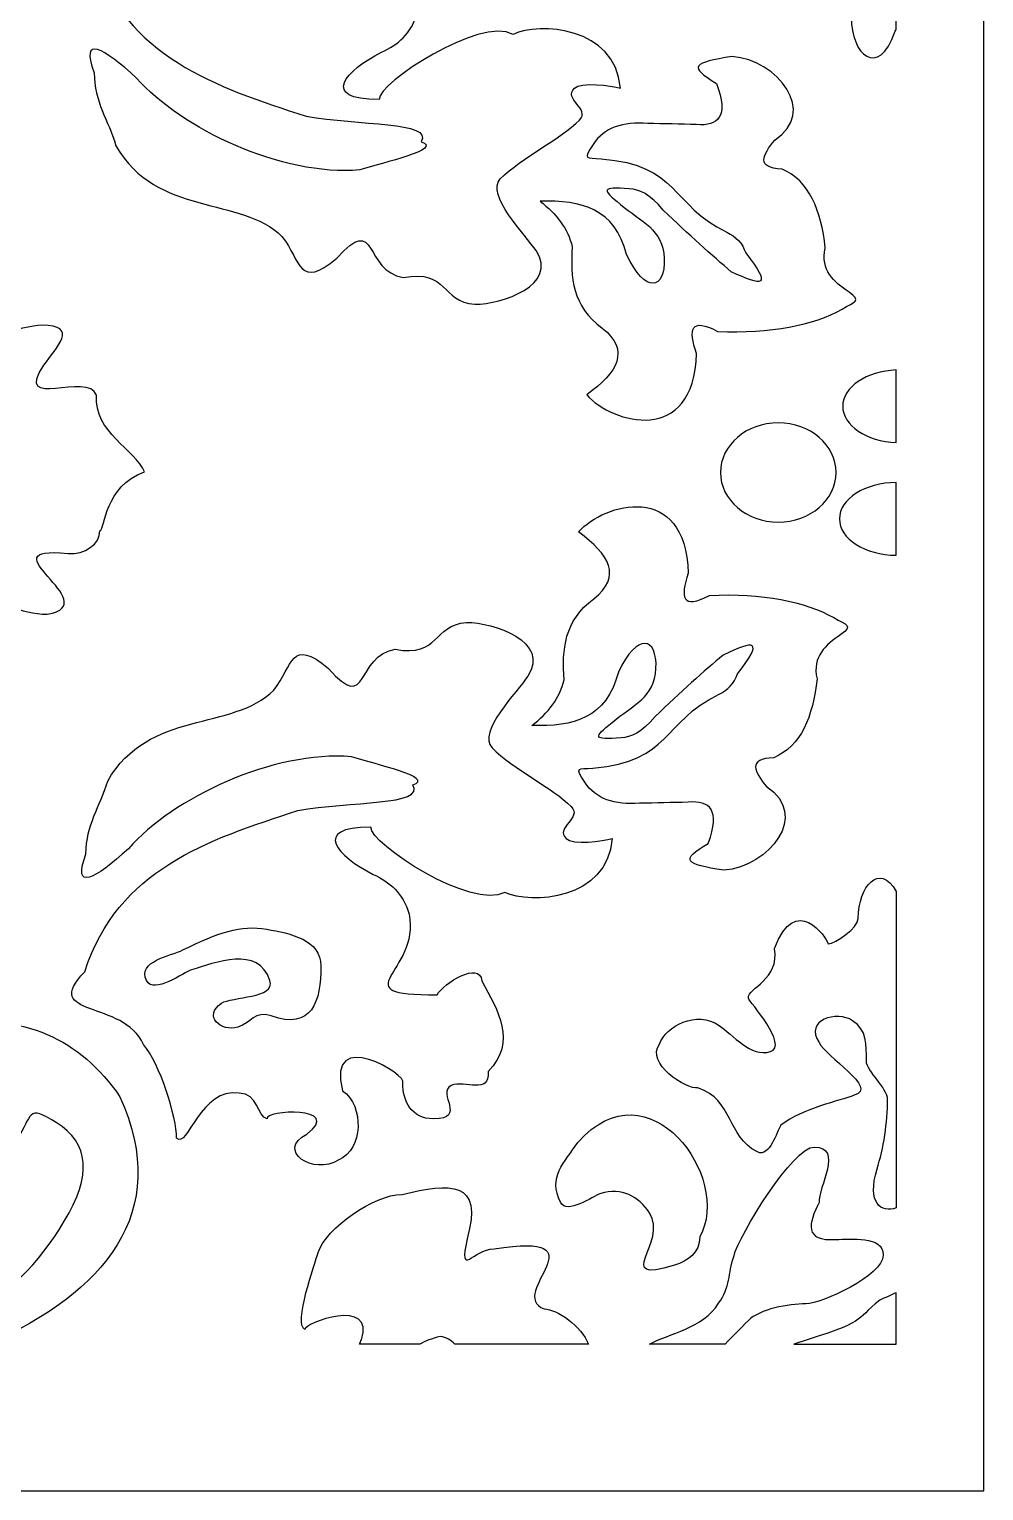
# Model space of a CAD drawing. Header units: centimetres. Extents: x 11.1 to 45, y -13.4 to 13.9.
# Drawn here: x 22.68 to 27.44, y -13.4 to -6.12 of the extents above; entities that cross this region are included whole.
import ezdxf

# ---------------------------------------------------------------- set-up
doc = ezdxf.new("R2010")
doc.units = ezdxf.units.CM
doc.header["$MEASUREMENT"] = 0
doc.layers.add('layer 1', color=7, linetype='Continuous')

msp = doc.modelspace()

# ---------------------------------------------------------------- linework, layer by layer
at = {"layer": 'layer 1', "color": 177}
for points, knots in [([(11.13376, 13.34877), (11.13376, 13.34877), (11.13376, 13.9212), (11.13376, 13.9212), (11.13376, 13.9212), (11.13376, 13.9212), (27.43513, 13.9212), (27.43513, 13.9212), (27.43513, 13.9212), (27.43513, 13.9212), (27.43513, -13.3973), (27.43513, -13.3973), (27.43513, -13.3973), (27.43513, -13.3973), (11.13376, -13.3973), (11.13376, -13.3973), (11.13376, -13.3973), (11.13376, -13.3973), (11.13376, 13.34877), (11.13376, 13.34877)], [0, 0, 0, 0, 0.1666667, 0.1666667, 0.1666667, 0.1666667, 0.3333333, 0.3333333, 0.3333333, 0.3333333, 0.5, 0.5, 0.5, 0.5, 0.6666667, 0.6666667, 0.6666667, 0.6666667, 1, 1, 1, 1]), ([(26.99911, -6.11796), (26.99733, -6.12086), (26.9955, -6.12369), (26.99362, -6.12644), (26.99362, -6.12644), (26.90843, -6.36904), (26.77456, -6.2414), (26.77455, -6.05783), (26.77455, -6.05783), (26.77455, -6.01346), (26.66096, -5.93275), (26.62446, -5.93275), (26.62446, -5.93275), (26.61594, -5.96361), (26.46295, -6.19031), (26.35671, -5.90852), (26.35671, -5.90852), (26.38539, -5.75585), (26.22164, -5.7123), (26.22691, -5.66238), (26.22691, -5.66238), (26.23096, -5.64623), (26.42974, -5.4243), (26.33643, -5.39604), (26.33643, -5.39604), (26.23907, -5.36377), (26.14982, -5.48078), (26.08086, -5.52517), (26.08086, -5.52517), (25.97134, -5.60486), (25.81178, -5.5208), (25.78473, -5.43237), (25.78473, -5.43237), (25.71134, -5.33811), (25.9188, -5.20537), (25.97538, -5.21444), (25.97538, -5.21444), (26.15388, -5.15796), (26.11738, -4.97233), (26.27152, -4.89566), (26.27152, -4.89566), (26.33237, -4.86741), (26.36888, -4.99655), (26.38917, -5.02883), (26.38917, -5.02883), (26.49791, -5.11358), (26.68234, -5.14991), (26.75427, -5.17814), (26.75427, -5.17814), (26.87995, -5.21306), (26.60819, -5.3718), (26.57983, -5.44044), (26.57983, -5.44044), (26.50276, -5.55342), (26.66908, -5.60185), (26.74616, -5.54938), (26.74616, -5.54938), (26.81918, -5.50096), (26.81512, -5.43237), (26.81512, -5.34763), (26.81512, -5.34763), (26.81512, -5.29515), (26.92059, -5.21848), (26.92059, -5.15393), (26.92059, -5.15393), (26.92059, -5.049), (26.90031, -4.90778), (26.86785, -4.81093), (26.86785, -4.81093), (26.80878, -4.61496), (26.914, -4.57497), (26.99911, -4.63654), (26.99911, -4.63654), (26.99911, -4.63654), (26.99911, -6.11796), (26.99911, -6.11796)], [0, 0, 0, 0, 0.05, 0.05, 0.05, 0.05, 0.1, 0.1, 0.1, 0.1, 0.15, 0.15, 0.15, 0.15, 0.2, 0.2, 0.2, 0.2, 0.25, 0.25, 0.25, 0.25, 0.3, 0.3, 0.3, 0.3, 0.35, 0.35, 0.35, 0.35, 0.4, 0.4, 0.4, 0.4, 0.45, 0.45, 0.45, 0.45, 0.5, 0.5, 0.5, 0.5, 0.55, 0.55, 0.55, 0.55, 0.6, 0.6, 0.6, 0.6, 0.65, 0.65, 0.65, 0.65, 0.7, 0.7, 0.7, 0.7, 0.75, 0.75, 0.75, 0.75, 0.8, 0.8, 0.8, 0.8, 0.85, 0.85, 0.85, 0.85, 0.9, 0.9, 0.9, 0.9, 1, 1, 1, 1]), ([(25.62415, -6.41017), (25.57962, -6.39741), (25.4269, -6.3783), (25.39509, -6.41017), (25.39509, -6.41017), (25.33782, -6.46753), (25.47781, -6.51214), (25.42054, -6.5695), (25.42054, -6.5695), (25.32509, -6.66511), (25.1342, -6.75434), (25.02603, -6.86269), (25.02603, -6.86269), (24.94967, -6.93918), (25.15329, -7.14313), (25.2042, -7.21962), (25.2042, -7.21962), (25.31873, -7.3917), (25.03239, -7.48731), (24.89877, -7.48731), (24.89877, -7.48731), (24.72965, -7.4737), (24.76685, -7.31267), (24.54245, -7.35347), (24.54245, -7.35347), (24.34517, -7.32339), (24.41519, -7.02549), (24.21157, -7.25785), (24.21157, -7.25785), (24.01983, -7.41507), (24.03525, -7.27413), (23.93796, -7.1495), (23.93796, -7.1495), (23.73434, -6.94555), (23.31439, -7.0539), (23.11078, -6.69698), (23.11078, -6.69698), (23.07259, -6.5695), (23.0026, -6.48027), (23.0026, -6.33369), (23.0026, -6.33369), (22.92996, -6.14138), (23.04963, -6.21017), (23.21393, -6.35995), (23.21393, -6.35995), (23.43571, -6.61394), (23.93824, -6.85085), (24.3261, -6.81807), (24.3261, -6.81807), (24.44064, -6.77983), (24.74606, -6.7161), (24.63153, -6.67785), (24.63153, -6.67785), (24.69531, -6.57409), (24.31563, -6.59748), (24.05886, -6.55039), (24.05886, -6.55039), (23.60709, -6.40378), (23.16168, -6.25719), (22.99624, -5.74731), (22.99624, -5.74731), (22.77423, -5.51524), (23.19087, -5.61037), (23.28894, -5.38402), (23.28894, -5.38402), (23.36906, -5.2964), (23.455, -5.01917), (23.45437, -4.91874), (23.45437, -4.91874), (23.50717, -4.85995), (23.57486, -5.17562), (23.76616, -5.14182), (23.76616, -5.14182), (23.86161, -5.14182), (23.85524, -5.0271), (23.90614, -5.01434), (23.90614, -5.01434), (23.88812, -5.0595), (24.29111, -5.07968), (24.1034, -4.93787), (24.1034, -4.93787), (23.94433, -4.86138), (24.13522, -4.72753), (24.26248, -4.81039), (24.26248, -4.81039), (24.38306, -4.86138), (24.39033, -5.07809), (24.28156, -5.15457), (24.28156, -5.15457), (24.19598, -5.48312), (24.61634, -5.22857), (24.58062, -5.19281), (24.58062, -5.19281), (24.58062, -5.10358), (24.62517, -5.01434), (24.73334, -5.01434), (24.73334, -5.01434), (24.90514, -5.01434), (24.74606, -5.14182), (24.82242, -5.18005), (24.82242, -5.18005), (24.89241, -5.21192), (25.01331, -5.12906), (25.00695, -5.25017), (25.00695, -5.25017), (25.15106, -5.40102), (25.05606, -5.55186), (24.97513, -5.70269), (24.97513, -5.70269), (24.96622, -5.8034), (24.78255, -5.6891), (24.75242, -5.63259), (24.75242, -5.63259), (24.26189, -5.63259), (24.67002, -5.74095), (24.61244, -6.03412), (24.61244, -6.03412), (24.58062, -6.14247), (24.51699, -6.19347), (24.43428, -6.2317), (24.43428, -6.2317), (24.25611, -6.32094), (24.12249, -6.46753), (24.42155, -6.46753), (24.42155, -6.46753), (24.41778, -6.38456), (24.92361, -6.0531), (25.08966, -6.14247), (25.08966, -6.14247), (25.21803, -6.08098), (25.60098, -6.10245), (25.62415, -6.41017)], [0, 0, 0, 0, 0.0294118, 0.0294118, 0.0294118, 0.0294118, 0.0588235, 0.0588235, 0.0588235, 0.0588235, 0.0882353, 0.0882353, 0.0882353, 0.0882353, 0.1176471, 0.1176471, 0.1176471, 0.1176471, 0.1470588, 0.1470588, 0.1470588, 0.1470588, 0.1764706, 0.1764706, 0.1764706, 0.1764706, 0.2058824, 0.2058824, 0.2058824, 0.2058824, 0.2352941, 0.2352941, 0.2352941, 0.2352941, 0.2647059, 0.2647059, 0.2647059, 0.2647059, 0.2941176, 0.2941176, 0.2941176, 0.2941176, 0.3235294, 0.3235294, 0.3235294, 0.3235294, 0.3529412, 0.3529412, 0.3529412, 0.3529412, 0.3823529, 0.3823529, 0.3823529, 0.3823529, 0.4117647, 0.4117647, 0.4117647, 0.4117647, 0.4411765, 0.4411765, 0.4411765, 0.4411765, 0.4705882, 0.4705882, 0.4705882, 0.4705882, 0.5, 0.5, 0.5, 0.5, 0.5294118, 0.5294118, 0.5294118, 0.5294118, 0.5588235, 0.5588235, 0.5588235, 0.5588235, 0.5882353, 0.5882353, 0.5882353, 0.5882353, 0.6176471, 0.6176471, 0.6176471, 0.6176471, 0.6470588, 0.6470588, 0.6470588, 0.6470588, 0.6764706, 0.6764706, 0.6764706, 0.6764706, 0.7058824, 0.7058824, 0.7058824, 0.7058824, 0.7352941, 0.7352941, 0.7352941, 0.7352941, 0.7647059, 0.7647059, 0.7647059, 0.7647059, 0.7941176, 0.7941176, 0.7941176, 0.7941176, 0.8235294, 0.8235294, 0.8235294, 0.8235294, 0.8529412, 0.8529412, 0.8529412, 0.8529412, 0.8823529, 0.8823529, 0.8823529, 0.8823529, 0.9117647, 0.9117647, 0.9117647, 0.9117647, 0.9411765, 0.9411765, 0.9411765, 0.9411765, 1, 1, 1, 1]), ([(26.72871, -7.51098), (26.58861, -7.59178), (26.37181, -7.63397), (26.10901, -7.62199), (26.10901, -7.62199), (25.97459, -7.55067), (25.96166, -7.61164), (26.00394, -7.73275), (26.00394, -7.73275), (25.99001, -8.19308), (25.58443, -8.08327), (25.4565, -7.9377), (25.4565, -7.9377), (25.61138, -7.82692), (25.67406, -7.71613), (25.53392, -7.60536), (25.53392, -7.60536), (25.38434, -7.49683), (25.3745, -7.35157), (25.38462, -7.20102), (25.38462, -7.20102), (25.36251, -7.10965), (25.30537, -7.0358), (25.22426, -6.97393), (25.22426, -6.97393), (25.42987, -6.96643), (25.59763, -7.01069), (25.65558, -7.23979), (25.65558, -7.23979), (25.74889, -7.4392), (25.85008, -7.41516), (25.84289, -7.25749), (25.84289, -7.25749), (25.83636, -7.11407), (25.72882, -7.07571), (25.6243, -6.98951), (25.6243, -6.98951), (25.53071, -6.91229), (25.52759, -6.90288), (25.66868, -6.91162), (25.66868, -6.91162), (25.71794, -6.91468), (25.77211, -6.93766), (25.83805, -7.01824), (25.83805, -7.01824), (25.96414, -7.13894), (26.08471, -7.24776), (26.17697, -7.32469), (26.17697, -7.32469), (26.33389, -7.40045), (26.38366, -7.40154), (26.24864, -7.23157), (26.24864, -7.23157), (26.23294, -7.18308), (26.19997, -7.15013), (26.15514, -7.12835), (26.15514, -7.12835), (25.87159, -6.9906), (25.91982, -6.79506), (25.52891, -6.76198), (25.52891, -6.76198), (25.45452, -6.7557), (25.43612, -6.77044), (25.488, -6.69102), (25.488, -6.69102), (25.54283, -6.60707), (25.63732, -6.57705), (25.76064, -6.58621), (25.76064, -6.58621), (25.84175, -6.58805), (25.92285, -6.58991), (26.00394, -6.59175), (26.00394, -6.59175), (26.11108, -6.6009), (26.1654, -6.5547), (26.10348, -6.38681), (26.10348, -6.38681), (25.96028, -6.30264), (25.9861, -6.28292), (26.18089, -6.25262), (26.18089, -6.25262), (26.40908, -6.27138), (26.61055, -6.52988), (26.39367, -6.6693), (26.39367, -6.6693), (26.33243, -6.74337), (26.29819, -6.80877), (26.42973, -6.81331), (26.42973, -6.81331), (26.56587, -6.87146), (26.62451, -7.0176), (26.64539, -7.20657), (26.64539, -7.20657), (26.6202, -7.31902), (26.68875, -7.37515), (26.76406, -7.4272), (26.76406, -7.4272), (26.82707, -7.47076), (26.79309, -7.47384), (26.72871, -7.51098)], [0, 0, 0, 0, 0.0384615, 0.0384615, 0.0384615, 0.0384615, 0.0769231, 0.0769231, 0.0769231, 0.0769231, 0.1153846, 0.1153846, 0.1153846, 0.1153846, 0.1538462, 0.1538462, 0.1538462, 0.1538462, 0.1923077, 0.1923077, 0.1923077, 0.1923077, 0.2307692, 0.2307692, 0.2307692, 0.2307692, 0.2692308, 0.2692308, 0.2692308, 0.2692308, 0.3076923, 0.3076923, 0.3076923, 0.3076923, 0.3461538, 0.3461538, 0.3461538, 0.3461538, 0.3846154, 0.3846154, 0.3846154, 0.3846154, 0.4230769, 0.4230769, 0.4230769, 0.4230769, 0.4615385, 0.4615385, 0.4615385, 0.4615385, 0.5, 0.5, 0.5, 0.5, 0.5384615, 0.5384615, 0.5384615, 0.5384615, 0.5769231, 0.5769231, 0.5769231, 0.5769231, 0.6153846, 0.6153846, 0.6153846, 0.6153846, 0.6538462, 0.6538462, 0.6538462, 0.6538462, 0.6923077, 0.6923077, 0.6923077, 0.6923077, 0.7307692, 0.7307692, 0.7307692, 0.7307692, 0.7692308, 0.7692308, 0.7692308, 0.7692308, 0.8076923, 0.8076923, 0.8076923, 0.8076923, 0.8461538, 0.8461538, 0.8461538, 0.8461538, 0.8846154, 0.8846154, 0.8846154, 0.8846154, 0.9230769, 0.9230769, 0.9230769, 0.9230769, 1, 1, 1, 1]), ([(23.2531, -8.32229), (23.0514, -8.39221), (23.0585, -8.60448), (23.03037, -8.61584), (23.03037, -8.61584), (23.03317, -8.67955), (22.95358, -8.73718), (22.87227, -8.72872), (22.87227, -8.72872), (22.44321, -8.68404), (23.06879, -8.97945), (22.76866, -9.03126), (22.76866, -9.03126), (22.63503, -9.03126), (22.5181, -8.95926), (22.3956, -8.92049), (22.3956, -8.92049), (22.32321, -8.89832), (22.32321, -8.97033), (22.36218, -9.00911), (22.36218, -9.00911), (22.44571, -9.09218), (22.54594, -9.13096), (22.35105, -9.13096), (22.35105, -9.13096), (22.05578, -9.17543), (21.84039, -9.07215), (21.68844, -8.92601), (21.68844, -8.92601), (21.53402, -8.79464), (21.44093, -8.49834), (21.1873, -8.4552), (21.1873, -8.4552), (20.8288, -8.26836), (20.95883, -8.28328), (21.17059, -8.18934), (21.17059, -8.18934), (21.30609, -8.07119), (21.44715, -7.96964), (21.58264, -7.85146), (21.58264, -7.85146), (21.67173, -7.76839), (21.74412, -7.5413), (21.90002, -7.53022), (21.90002, -7.53022), (22.08563, -7.48023), (22.27125, -7.44321), (22.45685, -7.49698), (22.45685, -7.49698), (22.54037, -7.49145), (22.31207, -7.58006), (22.36218, -7.67977), (22.36218, -7.67977), (22.36776, -7.69085), (22.65173, -7.59114), (22.74083, -7.59114), (22.74083, -7.59114), (22.93014, -7.59114), (22.81321, -7.70192), (22.75196, -7.79054), (22.75196, -7.79054), (22.59605, -8.02317), (22.97469, -7.81824), (23.01366, -7.9401), (23.01366, -7.9401), (22.99974, -8.12566), (23.20761, -8.21059), (23.2531, -8.32229)], [0, 0, 0, 0, 0.0555556, 0.0555556, 0.0555556, 0.0555556, 0.1111111, 0.1111111, 0.1111111, 0.1111111, 0.1666667, 0.1666667, 0.1666667, 0.1666667, 0.2222222, 0.2222222, 0.2222222, 0.2222222, 0.2777778, 0.2777778, 0.2777778, 0.2777778, 0.3333333, 0.3333333, 0.3333333, 0.3333333, 0.3888889, 0.3888889, 0.3888889, 0.3888889, 0.4444444, 0.4444444, 0.4444444, 0.4444444, 0.5, 0.5, 0.5, 0.5, 0.5555556, 0.5555556, 0.5555556, 0.5555556, 0.6111111, 0.6111111, 0.6111111, 0.6111111, 0.6666667, 0.6666667, 0.6666667, 0.6666667, 0.7222222, 0.7222222, 0.7222222, 0.7222222, 0.7777778, 0.7777778, 0.7777778, 0.7777778, 0.8333333, 0.8333333, 0.8333333, 0.8333333, 0.8888889, 0.8888889, 0.8888889, 0.8888889, 1, 1, 1, 1]), ([(26.99911, -8.17603), (26.85024, -8.16915), (26.73214, -8.09055), (26.73214, -7.9951), (26.73214, -7.9951), (26.73214, -7.89967), (26.85024, -7.82103), (26.99911, -7.81416), (26.99911, -7.81416), (26.99911, -7.81416), (26.99911, -8.17603), (26.99911, -8.17603)], [0, 0, 0, 0, 0.25, 0.25, 0.25, 0.25, 0.5, 0.5, 0.5, 0.5, 1, 1, 1, 1]), ([(26.41106, -8.07757), (26.56976, -8.07757), (26.69921, -8.18871), (26.69921, -8.32497), (26.69921, -8.32497), (26.69921, -8.46124), (26.56976, -8.57238), (26.41106, -8.57238), (26.41106, -8.57238), (26.25235, -8.57238), (26.1229, -8.46124), (26.1229, -8.32497), (26.1229, -8.32497), (26.1229, -8.18871), (26.25235, -8.07757), (26.41106, -8.07757)], [0, 0, 0, 0, 0.2, 0.2, 0.2, 0.2, 0.4, 0.4, 0.4, 0.4, 0.6, 0.6, 0.6, 0.6, 1, 1, 1, 1]), ([(26.68755, -9.04811), (26.54745, -8.96731), (26.33064, -8.92512), (26.06784, -8.93711), (26.06784, -8.93711), (25.93342, -9.00842), (25.9205, -8.94745), (25.96278, -8.82632), (25.96278, -8.82632), (25.94884, -8.36602), (25.54326, -8.47582), (25.41534, -8.62139), (25.41534, -8.62139), (25.57021, -8.73217), (25.6329, -8.84296), (25.49276, -8.95371), (25.49276, -8.95371), (25.34318, -9.06226), (25.33334, -9.20752), (25.34346, -9.35806), (25.34346, -9.35806), (25.32134, -9.44944), (25.26421, -9.5233), (25.1831, -9.58515), (25.1831, -9.58515), (25.3887, -9.59266), (25.55646, -9.54838), (25.61441, -9.31929), (25.61441, -9.31929), (25.70773, -9.11989), (25.80892, -9.14394), (25.80172, -9.3016), (25.80172, -9.3016), (25.7952, -9.445), (25.68765, -9.48338), (25.58314, -9.56957), (25.58314, -9.56957), (25.48955, -9.64679), (25.48642, -9.65622), (25.62751, -9.64746), (25.62751, -9.64746), (25.67677, -9.6444), (25.73095, -9.62143), (25.79689, -9.54085), (25.79689, -9.54085), (25.92298, -9.42015), (26.04355, -9.31133), (26.13581, -9.23439), (26.13581, -9.23439), (26.29273, -9.15864), (26.3425, -9.15753), (26.20748, -9.32752), (26.20748, -9.32752), (26.19178, -9.37599), (26.1588, -9.40897), (26.11398, -9.43074), (26.11398, -9.43074), (25.83042, -9.56849), (25.87866, -9.76403), (25.48775, -9.7971), (25.48775, -9.7971), (25.41335, -9.80339), (25.39495, -9.78865), (25.44684, -9.86807), (25.44684, -9.86807), (25.50167, -9.95202), (25.59615, -9.98204), (25.71947, -9.97288), (25.71947, -9.97288), (25.80058, -9.97102), (25.88168, -9.96918), (25.96278, -9.96733), (25.96278, -9.96733), (26.06992, -9.9582), (26.12423, -10.00439), (26.06231, -10.17229), (26.06231, -10.17229), (25.91912, -10.25643), (25.94493, -10.27617), (26.13973, -10.30648), (26.13973, -10.30648), (26.36792, -10.2877), (26.56939, -10.02921), (26.3525, -9.88979), (26.3525, -9.88979), (26.29127, -9.81572), (26.25702, -9.75031), (26.38857, -9.74578), (26.38857, -9.74578), (26.52471, -9.68762), (26.58335, -9.54149), (26.60422, -9.35252), (26.60422, -9.35252), (26.57903, -9.24005), (26.64759, -9.18394), (26.7229, -9.1319), (26.7229, -9.1319), (26.78591, -9.08833), (26.75192, -9.08525), (26.68755, -9.04811)], [0, 0, 0, 0, 0.0384615, 0.0384615, 0.0384615, 0.0384615, 0.0769231, 0.0769231, 0.0769231, 0.0769231, 0.1153846, 0.1153846, 0.1153846, 0.1153846, 0.1538462, 0.1538462, 0.1538462, 0.1538462, 0.1923077, 0.1923077, 0.1923077, 0.1923077, 0.2307692, 0.2307692, 0.2307692, 0.2307692, 0.2692308, 0.2692308, 0.2692308, 0.2692308, 0.3076923, 0.3076923, 0.3076923, 0.3076923, 0.3461538, 0.3461538, 0.3461538, 0.3461538, 0.3846154, 0.3846154, 0.3846154, 0.3846154, 0.4230769, 0.4230769, 0.4230769, 0.4230769, 0.4615385, 0.4615385, 0.4615385, 0.4615385, 0.5, 0.5, 0.5, 0.5, 0.5384615, 0.5384615, 0.5384615, 0.5384615, 0.5769231, 0.5769231, 0.5769231, 0.5769231, 0.6153846, 0.6153846, 0.6153846, 0.6153846, 0.6538462, 0.6538462, 0.6538462, 0.6538462, 0.6923077, 0.6923077, 0.6923077, 0.6923077, 0.7307692, 0.7307692, 0.7307692, 0.7307692, 0.7692308, 0.7692308, 0.7692308, 0.7692308, 0.8076923, 0.8076923, 0.8076923, 0.8076923, 0.8461538, 0.8461538, 0.8461538, 0.8461538, 0.8846154, 0.8846154, 0.8846154, 0.8846154, 0.9230769, 0.9230769, 0.9230769, 0.9230769, 1, 1, 1, 1]), ([(26.99911, -8.73727), (26.84258, -8.73566), (26.71568, -8.65483), (26.71568, -8.55588), (26.71568, -8.55588), (26.71568, -8.45696), (26.84258, -8.37609), (26.99911, -8.3745), (26.99911, -8.3745), (26.99911, -8.3745), (26.99911, -8.73727), (26.99911, -8.73727)], [0, 0, 0, 0, 0.25, 0.25, 0.25, 0.25, 0.5, 0.5, 0.5, 0.5, 1, 1, 1, 1]), ([(25.58299, -10.14892), (25.53845, -10.16168), (25.38574, -10.18078), (25.35392, -10.14892), (25.35392, -10.14892), (25.29666, -10.09156), (25.43664, -10.04694), (25.37937, -9.98957), (25.37937, -9.98957), (25.28393, -9.89398), (25.09304, -9.80475), (24.98487, -9.6964), (24.98487, -9.6964), (24.90851, -9.61991), (25.11213, -9.41596), (25.16303, -9.33948), (25.16303, -9.33948), (25.27757, -9.16739), (24.99123, -9.07178), (24.85761, -9.07178), (24.85761, -9.07178), (24.68849, -9.08538), (24.72568, -9.24642), (24.50128, -9.20563), (24.50128, -9.20563), (24.30401, -9.2357), (24.37403, -9.53359), (24.17041, -9.30124), (24.17041, -9.30124), (23.97867, -9.14403), (23.99409, -9.28494), (23.8968, -9.40959), (23.8968, -9.40959), (23.69318, -9.61354), (23.27322, -9.50519), (23.06961, -9.86211), (23.06961, -9.86211), (23.03143, -9.98957), (22.96144, -10.07882), (22.96144, -10.22541), (22.96144, -10.22541), (22.88879, -10.41769), (23.00847, -10.34891), (23.17276, -10.19914), (23.17276, -10.19914), (23.39454, -9.94515), (23.89707, -9.70825), (24.28494, -9.74101), (24.28494, -9.74101), (24.39947, -9.77926), (24.7049, -9.84298), (24.59036, -9.88124), (24.59036, -9.88124), (24.65415, -9.98499), (24.27446, -9.96161), (24.01769, -10.0087), (24.01769, -10.0087), (23.56592, -10.15529), (23.12052, -10.30189), (22.95507, -10.81178), (22.95507, -10.81178), (22.73307, -11.04385), (23.1497, -10.94872), (23.24777, -11.17507), (23.24777, -11.17507), (23.3279, -11.26269), (23.41384, -11.53992), (23.41321, -11.64035), (23.41321, -11.64035), (23.46601, -11.69914), (23.53369, -11.38348), (23.72499, -11.41727), (23.72499, -11.41727), (23.82044, -11.41727), (23.81408, -11.532), (23.86498, -11.54473), (23.86498, -11.54473), (23.84696, -11.49959), (24.24994, -11.47939), (24.06224, -11.62122), (24.06224, -11.62122), (23.90316, -11.69771), (24.09405, -11.83155), (24.22131, -11.7487), (24.22131, -11.7487), (24.34189, -11.69771), (24.34917, -11.481), (24.2404, -11.40451), (24.2404, -11.40451), (24.15482, -11.07597), (24.57517, -11.33051), (24.53946, -11.36628), (24.53946, -11.36628), (24.53946, -11.45551), (24.584, -11.54473), (24.69217, -11.54473), (24.69217, -11.54473), (24.86397, -11.54473), (24.7049, -11.41727), (24.78125, -11.37903), (24.78125, -11.37903), (24.85124, -11.34715), (24.97214, -11.43001), (24.96578, -11.30892), (24.96578, -11.30892), (25.1099, -11.15807), (25.01489, -11.00723), (24.93396, -10.8564), (24.93396, -10.8564), (24.92505, -10.75569), (24.74139, -10.87), (24.71126, -10.9265), (24.71126, -10.9265), (24.22072, -10.9265), (24.62886, -10.81815), (24.57127, -10.52497), (24.57127, -10.52497), (24.53946, -10.41662), (24.47583, -10.36563), (24.39311, -10.32739), (24.39311, -10.32739), (24.21494, -10.23814), (24.08132, -10.09156), (24.38038, -10.09156), (24.38038, -10.09156), (24.37661, -10.17452), (24.88244, -10.50599), (25.04849, -10.41662), (25.04849, -10.41662), (25.17686, -10.47811), (25.55981, -10.45664), (25.58299, -10.14892)], [0, 0, 0, 0, 0.0294118, 0.0294118, 0.0294118, 0.0294118, 0.0588235, 0.0588235, 0.0588235, 0.0588235, 0.0882353, 0.0882353, 0.0882353, 0.0882353, 0.1176471, 0.1176471, 0.1176471, 0.1176471, 0.1470588, 0.1470588, 0.1470588, 0.1470588, 0.1764706, 0.1764706, 0.1764706, 0.1764706, 0.2058824, 0.2058824, 0.2058824, 0.2058824, 0.2352941, 0.2352941, 0.2352941, 0.2352941, 0.2647059, 0.2647059, 0.2647059, 0.2647059, 0.2941176, 0.2941176, 0.2941176, 0.2941176, 0.3235294, 0.3235294, 0.3235294, 0.3235294, 0.3529412, 0.3529412, 0.3529412, 0.3529412, 0.3823529, 0.3823529, 0.3823529, 0.3823529, 0.4117647, 0.4117647, 0.4117647, 0.4117647, 0.4411765, 0.4411765, 0.4411765, 0.4411765, 0.4705882, 0.4705882, 0.4705882, 0.4705882, 0.5, 0.5, 0.5, 0.5, 0.5294118, 0.5294118, 0.5294118, 0.5294118, 0.5588235, 0.5588235, 0.5588235, 0.5588235, 0.5882353, 0.5882353, 0.5882353, 0.5882353, 0.6176471, 0.6176471, 0.6176471, 0.6176471, 0.6470588, 0.6470588, 0.6470588, 0.6470588, 0.6764706, 0.6764706, 0.6764706, 0.6764706, 0.7058824, 0.7058824, 0.7058824, 0.7058824, 0.7352941, 0.7352941, 0.7352941, 0.7352941, 0.7647059, 0.7647059, 0.7647059, 0.7647059, 0.7941176, 0.7941176, 0.7941176, 0.7941176, 0.8235294, 0.8235294, 0.8235294, 0.8235294, 0.8529412, 0.8529412, 0.8529412, 0.8529412, 0.8823529, 0.8823529, 0.8823529, 0.8823529, 0.9117647, 0.9117647, 0.9117647, 0.9117647, 0.9411765, 0.9411765, 0.9411765, 0.9411765, 1, 1, 1, 1]), ([(26.99911, -10.41164), (26.91575, -10.26513), (26.80978, -10.38414), (26.80978, -10.54744), (26.80978, -10.54744), (26.80978, -10.59183), (26.69619, -10.67254), (26.65968, -10.67254), (26.65968, -10.67254), (26.65117, -10.64166), (26.49818, -10.41495), (26.39194, -10.69675), (26.39194, -10.69675), (26.42062, -10.84942), (26.25687, -10.89297), (26.26213, -10.9429), (26.26213, -10.9429), (26.26618, -10.95904), (26.46496, -11.18099), (26.37165, -11.20922), (26.37165, -11.20922), (26.2743, -11.24152), (26.18505, -11.12449), (26.11608, -11.0801), (26.11608, -11.0801), (26.00656, -11.00041), (25.847, -11.08449), (25.81995, -11.17292), (25.81995, -11.17292), (25.74657, -11.26716), (25.95402, -11.3999), (26.01061, -11.39083), (26.01061, -11.39083), (26.18911, -11.44731), (26.1526, -11.63294), (26.30675, -11.70961), (26.30675, -11.70961), (26.3676, -11.73786), (26.40411, -11.60873), (26.42439, -11.57646), (26.42439, -11.57646), (26.53313, -11.49168), (26.71757, -11.45538), (26.78949, -11.42715), (26.78949, -11.42715), (26.91518, -11.39222), (26.64341, -11.23347), (26.61506, -11.16485), (26.61506, -11.16485), (26.53798, -11.05185), (26.7043, -11.00344), (26.78138, -11.05589), (26.78138, -11.05589), (26.8544, -11.10431), (26.85035, -11.17292), (26.85035, -11.25766), (26.85035, -11.25766), (26.85035, -11.31012), (26.95582, -11.38679), (26.95582, -11.45136), (26.95582, -11.45136), (26.95582, -11.55627), (26.93554, -11.69751), (26.90308, -11.79436), (26.90308, -11.79436), (26.85201, -11.96378), (26.92374, -12.01663), (26.99911, -11.98806), (26.99911, -11.98806), (26.99911, -11.98806), (26.99911, -10.41164), (26.99911, -10.41164)], [0, 0, 0, 0, 0.0526316, 0.0526316, 0.0526316, 0.0526316, 0.1052632, 0.1052632, 0.1052632, 0.1052632, 0.1578947, 0.1578947, 0.1578947, 0.1578947, 0.2105263, 0.2105263, 0.2105263, 0.2105263, 0.2631579, 0.2631579, 0.2631579, 0.2631579, 0.3157895, 0.3157895, 0.3157895, 0.3157895, 0.3684211, 0.3684211, 0.3684211, 0.3684211, 0.4210526, 0.4210526, 0.4210526, 0.4210526, 0.4736842, 0.4736842, 0.4736842, 0.4736842, 0.5263158, 0.5263158, 0.5263158, 0.5263158, 0.5789474, 0.5789474, 0.5789474, 0.5789474, 0.6315789, 0.6315789, 0.6315789, 0.6315789, 0.6842105, 0.6842105, 0.6842105, 0.6842105, 0.7368421, 0.7368421, 0.7368421, 0.7368421, 0.7894737, 0.7894737, 0.7894737, 0.7894737, 0.8421053, 0.8421053, 0.8421053, 0.8421053, 0.8947368, 0.8947368, 0.8947368, 0.8947368, 1, 1, 1, 1]), ([(23.86238, -10.60001), (23.73242, -10.57781), (23.61883, -10.61608), (23.44445, -10.70341), (23.44445, -10.70341), (23.38164, -10.73321), (23.21636, -10.75971), (23.26264, -10.85572), (23.26264, -10.85572), (23.299, -10.92857), (23.45106, -10.81269), (23.48743, -10.80276), (23.48743, -10.80276), (23.60312, -10.76633), (23.8213, -10.68024), (23.87749, -10.85572), (23.87749, -10.85572), (23.90724, -10.94512), (23.68907, -10.9352), (23.63618, -10.96831), (23.63618, -10.96831), (23.54362, -11.03122), (23.63288, -11.114), (23.71882, -11.08751), (23.71882, -11.08751), (23.78494, -11.06765), (23.80146, -11.00472), (23.8841, -11.03122), (23.8841, -11.03122), (24.08605, -11.10624), (24.13367, -10.95856), (24.1321, -10.78306), (24.1321, -10.78306), (24.13095, -10.65231), (23.98092, -10.62026), (23.86238, -10.60001)], [0, 0, 0, 0, 0.1, 0.1, 0.1, 0.1, 0.2, 0.2, 0.2, 0.2, 0.3, 0.3, 0.3, 0.3, 0.4, 0.4, 0.4, 0.4, 0.5, 0.5, 0.5, 0.5, 0.6, 0.6, 0.6, 0.6, 0.7, 0.7, 0.7, 0.7, 0.8, 0.8, 0.8, 0.8, 1, 1, 1, 1]), ([(22.47775, -12.66661), (23.04719, -12.41086), (23.39523, -12.01538), (23.13031, -11.43427), (23.13031, -11.43427), (22.9306, -11.14308), (22.64803, -11.01787), (22.27446, -11.07502), (22.27446, -11.07502), (21.83285, -11.19339), (21.79483, -11.44651), (21.94026, -11.76085), (21.94026, -11.76085), (22.15106, -11.97994), (22.39085, -11.98806), (22.61606, -11.64874), (22.61606, -11.64874), (22.69583, -11.52858), (22.6643, -11.46911), (22.81312, -11.56288), (22.81312, -11.56288), (22.97837, -11.66702), (22.99204, -11.82569), (22.85317, -12.05478), (22.85317, -12.05478), (22.7252, -12.2644), (22.57209, -12.43938), (22.34131, -12.50738), (22.34131, -12.50738), (22.13745, -12.56745), (21.78482, -12.67525), (22.14404, -12.33237), (22.14404, -12.33237), (22.32601, -12.07249), (22.13067, -11.98427), (21.83345, -12.13601), (21.83345, -12.13601), (21.6226, -12.28873), (21.415, -12.46191), (21.23639, -12.66661), (21.23639, -12.66661), (21.23639, -12.66661), (22.47775, -12.66661), (22.47775, -12.66661)], [0, 0, 0, 0, 0.0833333, 0.0833333, 0.0833333, 0.0833333, 0.1666667, 0.1666667, 0.1666667, 0.1666667, 0.25, 0.25, 0.25, 0.25, 0.3333333, 0.3333333, 0.3333333, 0.3333333, 0.4166667, 0.4166667, 0.4166667, 0.4166667, 0.5, 0.5, 0.5, 0.5, 0.5833333, 0.5833333, 0.5833333, 0.5833333, 0.6666667, 0.6666667, 0.6666667, 0.6666667, 0.75, 0.75, 0.75, 0.75, 0.8333333, 0.8333333, 0.8333333, 0.8333333, 1, 1, 1, 1]), ([(25.89337, -12.27349), (25.96165, -12.25241), (26.01967, -12.2131), (26.01967, -12.13287), (26.01967, -12.13287), (26.1848, -11.83798), (25.76375, -11.26199), (25.41284, -11.66191), (25.41284, -11.66191), (25.34282, -11.76473), (25.2628, -11.83438), (25.32615, -11.96041), (25.32615, -11.96041), (25.35615, -12.02343), (25.48619, -11.93055), (25.5262, -11.9173), (25.5262, -11.9173), (25.62956, -11.88413), (25.71626, -11.93055), (25.7696, -12.01348), (25.7696, -12.01348), (25.86622, -12.15764), (25.57826, -12.37086), (25.89337, -12.27349)], [0, 0, 0, 0, 0.1428571, 0.1428571, 0.1428571, 0.1428571, 0.2857143, 0.2857143, 0.2857143, 0.2857143, 0.4285714, 0.4285714, 0.4285714, 0.4285714, 0.5714286, 0.5714286, 0.5714286, 0.5714286, 0.7142857, 0.7142857, 0.7142857, 0.7142857, 1, 1, 1, 1]), ([(26.93353, -12.22334), (26.93353, -12.12375), (26.77084, -12.14554), (26.69888, -12.14554), (26.69888, -12.14554), (26.53824, -12.15596), (26.5612, -12.06465), (26.61441, -11.96192), (26.61441, -11.96192), (26.60815, -11.88724), (26.73955, -11.68493), (26.58938, -11.68493), (26.58938, -11.68493), (26.48634, -11.68493), (26.21649, -12.12131), (26.18891, -12.22956), (26.18891, -12.22956), (26.16075, -12.31671), (26.17327, -12.38207), (26.11383, -12.46298), (26.11383, -12.46298), (26.0342, -12.58996), (25.86906, -12.61242), (25.76921, -12.66661), (25.76921, -12.66661), (25.76921, -12.66661), (26.14594, -12.66661), (26.14594, -12.66661), (26.14594, -12.66661), (26.18426, -12.62777), (26.22256, -12.58895), (26.26087, -12.55013), (26.26087, -12.55013), (26.32032, -12.49099), (26.46111, -12.46609), (26.54871, -12.46609), (26.54871, -12.46609), (26.62732, -12.46609), (26.93353, -12.32542), (26.93353, -12.22334)], [0, 0, 0, 0, 0.0909091, 0.0909091, 0.0909091, 0.0909091, 0.1818182, 0.1818182, 0.1818182, 0.1818182, 0.2727273, 0.2727273, 0.2727273, 0.2727273, 0.3636364, 0.3636364, 0.3636364, 0.3636364, 0.4545455, 0.4545455, 0.4545455, 0.4545455, 0.5454545, 0.5454545, 0.5454545, 0.5454545, 0.6363636, 0.6363636, 0.6363636, 0.6363636, 0.7272727, 0.7272727, 0.7272727, 0.7272727, 0.8181818, 0.8181818, 0.8181818, 0.8181818, 1, 1, 1, 1]), ([(25.46534, -12.66661), (25.43109, -12.57817), (25.30897, -12.49175), (25.24473, -12.49175), (25.24473, -12.49175), (25.04917, -12.41685), (25.55293, -12.10298), (24.99511, -12.19285), (24.99511, -12.19285), (24.88717, -12.19285), (24.81971, -12.3441), (24.86019, -12.14279), (24.86019, -12.14279), (24.94545, -11.85034), (24.77574, -11.86276), (24.53637, -11.92132), (24.53637, -11.92132), (24.39469, -11.92132), (24.15857, -12.08909), (24.11809, -12.2099), (24.11809, -12.2099), (24.1046, -12.26357), (23.99169, -12.56743), (24.05241, -12.59429), (24.05241, -12.59429), (24.04239, -12.56169), (24.40622, -12.43059), (24.33397, -12.6461), (24.33397, -12.6461), (24.33052, -12.65286), (24.32742, -12.65973), (24.3247, -12.66661), (24.3247, -12.66661), (24.3247, -12.66661), (24.62514, -12.66661), (24.62514, -12.66661), (24.62514, -12.66661), (24.65159, -12.65212), (24.68394, -12.6392), (24.72648, -12.62905), (24.72648, -12.62905), (24.75774, -12.63278), (24.78179, -12.64733), (24.79892, -12.66661), (24.79892, -12.66661), (24.79892, -12.66661), (25.46534, -12.66661), (25.46534, -12.66661)], [0, 0, 0, 0, 0.0769231, 0.0769231, 0.0769231, 0.0769231, 0.1538462, 0.1538462, 0.1538462, 0.1538462, 0.2307692, 0.2307692, 0.2307692, 0.2307692, 0.3076923, 0.3076923, 0.3076923, 0.3076923, 0.3846154, 0.3846154, 0.3846154, 0.3846154, 0.4615385, 0.4615385, 0.4615385, 0.4615385, 0.5384615, 0.5384615, 0.5384615, 0.5384615, 0.6153846, 0.6153846, 0.6153846, 0.6153846, 0.6923077, 0.6923077, 0.6923077, 0.6923077, 0.7692308, 0.7692308, 0.7692308, 0.7692308, 0.8461538, 0.8461538, 0.8461538, 0.8461538, 1, 1, 1, 1]), ([(26.48784, -12.66661), (26.87064, -12.54916), (26.78218, -12.55435), (26.91642, -12.44761), (26.91642, -12.44761), (26.94429, -12.43573), (26.97174, -12.42322), (26.99911, -12.41075), (26.99911, -12.41075), (26.99911, -12.41075), (26.99911, -12.66661), (26.99911, -12.66661), (26.99911, -12.66661), (26.99911, -12.66661), (26.48784, -12.66661), (26.48784, -12.66661)], [0, 0, 0, 0, 0.2, 0.2, 0.2, 0.2, 0.4, 0.4, 0.4, 0.4, 0.6, 0.6, 0.6, 0.6, 1, 1, 1, 1])]:
    msp.add_open_spline(points, degree=3, knots=knots, dxfattribs=at)

doc.saveas('drawing.dxf')
